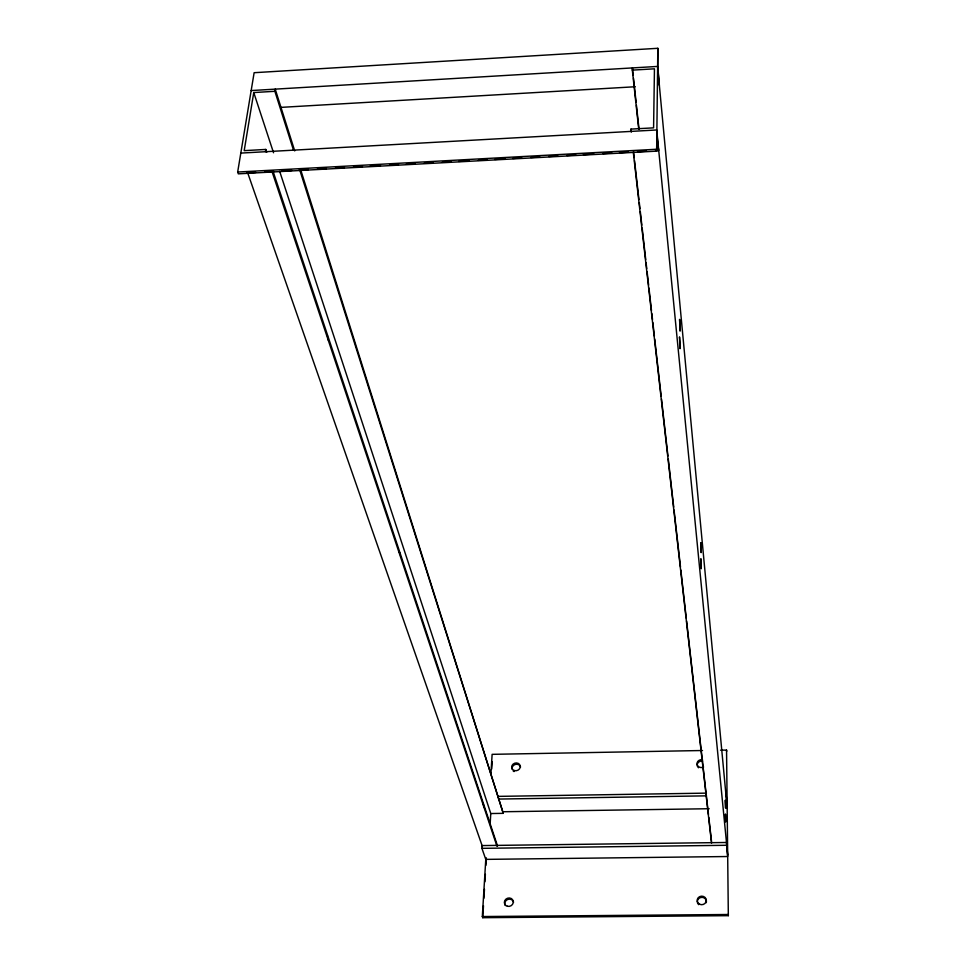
<?xml version="1.0" encoding="UTF-8"?>
<svg xmlns="http://www.w3.org/2000/svg" width="966" height="966" viewBox="0 0 966 966"><rect width="100%" height="100%" fill="white"/><g stroke="black" fill="none" stroke-linecap="round" stroke-linejoin="round"><path stroke-width="1.45" d="M655.516 150.72L658.522 150.551L658.546 148.643M659.355 85.346L657.786 66.509L657.822 48.3L254.13 72.704L237.672 172.033L238.312 173.844L656.651 151.131L656.88 133.779L658.522 150.551M656.651 151.131L657.822 48.3M630.931 131.412L630.979 129.106L653.584 127.85L654.453 68.815L632.332 70.132L638.671 128.563M632.332 70.132L632.392 67.922L633.201 75.42M279.681 171.393L490.776 813.541L503.262 813.348L300.619 169.581M490.16 823.829L490.776 813.541M720.539 750.184L726.553 750.075L728.328 915.671L482.759 917.7L482.324 916.541L485.777 859.378L481.913 848.341L482.094 845.576L726.492 842.485L727.615 856.528L485.777 859.378M490.945 773.73L492.117 754.337L702.511 750.51M482.759 917.7L483.483 905.734M483.93 898.247L484.473 889.275M484.92 881.789L485.379 874.302M485.91 865.331L486.369 857.844M491.718 768.972L492.165 761.558M265.409 151.722L265.771 149.44L244.205 150.648L253.756 92.555L274.875 91.299L293.531 150.273M274.875 91.299L275.213 89.126L294.715 150.901M251.172 90.562L657.58 66.425L727.241 808.457M281.275 107.359L635.254 86.747M240.812 153.087L656.723 129.975L727.712 854.982M237.672 172.033L656.457 149.259M246.765 172.914L255.785 172.419M264.805 171.936L273.813 171.441M281.335 171.042L291.853 170.463M299.363 170.052L308.383 169.569M317.391 169.074L326.411 168.591M335.431 168.096L344.451 167.613M353.459 167.118L362.479 166.635M369.99 166.224L380.507 165.645M389.527 165.162L398.547 164.667M406.058 164.268L415.078 163.773M424.098 163.278L433.106 162.795M442.126 162.3L451.146 161.817M458.657 161.407L469.174 160.839M478.194 160.344L487.214 159.861M494.725 159.45L505.242 158.871M512.753 158.472L521.773 157.977M530.793 157.494L539.801 156.999M548.821 156.504L557.841 156.021M566.861 155.526L575.869 155.043M583.392 154.632L593.909 154.065M602.929 153.57L611.937 153.087M619.46 152.676L628.468 152.181M637.488 151.698L646.508 151.203M498.661 796.37L706.436 793.134M498.504 799.063L706.448 795.851M502.694 811.754L709.165 808.723M481.913 848.341L726.517 845.286M482.324 916.541L728.207 914.5L728.328 915.671M247.755 173.023L482.396 846.457M265.771 149.44L266.713 152.302M272.907 170.897L497.55 846.011M272.074 171.719L496.971 846.24M253.756 92.555L273.547 152.761M299.448 168.978L503.262 813.348M630.979 129.106L631.317 132.101M633.527 151.602L634.203 157.603M634.541 160.597L638.949 199.588M639.287 202.594L639.963 208.596M640.313 211.59L641.835 225.09M642.173 228.085L645.735 259.576M646.073 262.583L646.749 268.584M647.087 271.579L648.621 285.079M648.959 288.073L651.495 310.569M651.845 313.576L652.521 319.577M652.859 322.572L654.38 336.071M654.719 339.066L661.167 396.06M661.505 399.055L667.953 456.049M668.291 459.043L673.713 507.041M674.051 510.036L680.499 567.03M680.837 570.025L686.258 618.023M686.597 621.017L708.476 814.483M708.815 817.49L711.531 841.483M633.31 152.387L711.544 843.173M633.527 78.415L636.123 102.408M636.449 105.415L639.045 129.408M727.096 804.485L726.009 792.82L726.034 795.549M726.553 750.075L726.673 751.403M703.598 767.004A4.395 3.936 -4.5 0 1 697.041 764.215A4.395 3.936 -4.5 0 1 702.523 759.795M698.442 767.777A4.395 3.936 -4.5 0 1 702.668 761.111M514.045 771.556A4.335 3.852 -17.3 0 1 513.188 770.953M512.173 769.214A4.335 3.852 -17.3 0 1 515.458 764.396A4.335 3.852 -17.3 0 1 520.565 767.052M326.858 334.985A5.784 1.292 86.7 0 1 327.534 336.192M328.066 338.595A5.784 1.292 86.7 0 1 328.223 340.056M398.886 552.021A4.902 0.954 88.2 0 1 400.009 554.556M482.903 804.038A3.961 0.604 89.4 0 1 483.374 804.183M483.507 804.75A3.961 0.604 89.4 0 1 483.749 807.443M698.66 904.659A4.564 4.262 -3.1 0 1 700.7 897.499A4.564 4.262 -3.1 0 1 706.303 902.679M505.242 905.504A4.528 4.166 -23.1 0 1 507.718 899.479A4.528 4.166 -23.1 0 1 513.586 902.232M700.761 543.955L701.159 552.637L700.881 542.675L700.761 543.955M700.809 560.038L701.195 568.745L700.918 558.722L700.809 560.038M725.611 806.743L725.563 808.144L725.333 800.138L725.611 806.743M725.744 820.617L725.695 822.042L725.466 814L725.744 820.617M680.185 328.971L680.064 331.121L679.593 319.384L680.185 328.971M680.112 346.504L679.992 348.702L679.509 336.905L680.112 346.504M514.685 770.639A4.347 3.852 -17.3 0 0 520.191 765.76A4.347 3.852 -17.3 0 0 513.091 764.142A4.347 3.852 -17.3 0 0 514.685 770.639M699.456 904.152A4.576 4.275 -3.1 0 0 706.303 900.372A4.576 4.275 -3.1 0 0 699.432 896.75A4.576 4.275 -3.1 0 0 699.456 904.152M507.452 906.289A4.528 4.166 -23 0 0 513.2 901.061A4.528 4.166 -23 0 0 505.822 899.237A4.528 4.166 -23 0 0 507.452 906.289"/></g></svg>
